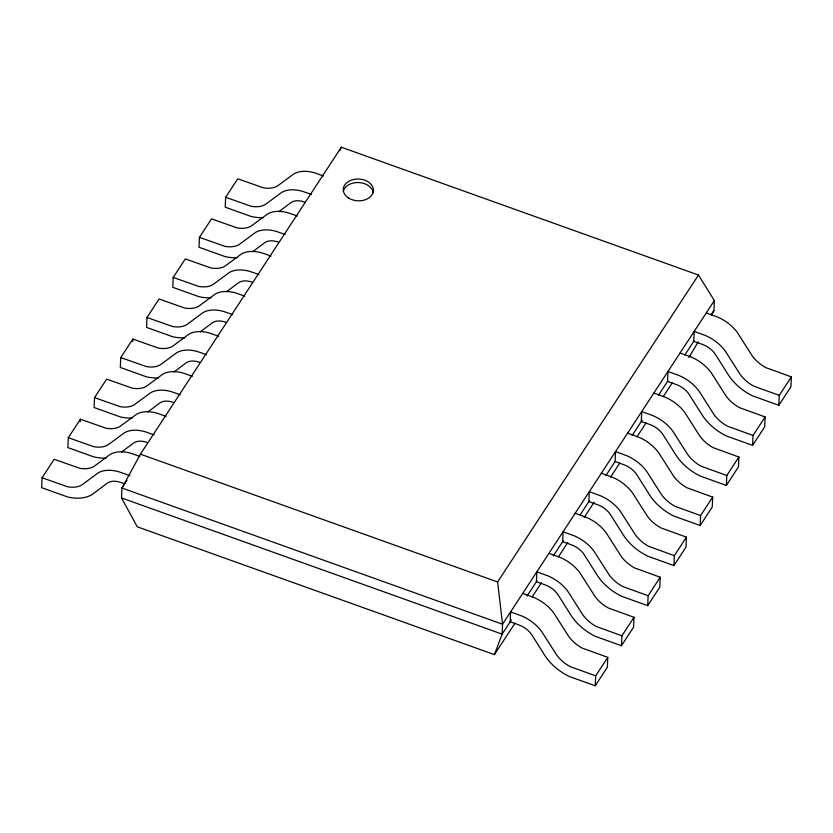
<?xml version="1.0" encoding="UTF-8"?>
<svg xmlns="http://www.w3.org/2000/svg" width="833" height="833" viewBox="0 0 833 833"><rect width="100%" height="100%" fill="white"/><g stroke="black" fill="none" stroke-linecap="round" stroke-linejoin="round"><path stroke-width="1.25" d="M139.902 456.422L131.093 453.329A32.164 20.461 33.2 0 0 110.258 454.381L93.921 466.449A27.062 17.212 33.2 0 1 79.739 468.292L54.187 459.275L42.087 477.767L41.65 487.669L67.598 496.957A41.39 26.333 33.2 0 0 93.411 493.605L107.259 483.202A17.826 11.339 33.2 0 1 120.941 482.515L124.19 483.681M166.121 416.344L157.312 413.262A32.164 20.461 33.2 0 0 136.487 414.303L120.15 426.371A27.062 17.212 33.2 0 1 105.958 428.224L80.405 419.207L68.306 437.7L67.879 447.602L93.827 456.89A41.39 26.333 33.2 0 0 106.083 458.046M80.301 421.685L80.405 419.207M192.35 376.277L183.541 373.194A32.164 20.461 33.2 0 0 162.706 374.236L146.369 386.304A27.062 17.212 33.2 0 1 132.187 388.147L106.634 379.14L94.535 397.633L94.098 407.535L120.046 416.823A41.39 26.333 33.2 0 0 132.312 417.979M218.569 336.209L209.76 333.127A32.164 20.461 33.2 0 0 188.935 334.168L172.598 346.236A27.062 17.212 33.2 0 1 158.405 348.079L132.853 339.062L120.754 357.565L120.327 367.468L146.275 376.755A41.39 26.333 33.2 0 0 158.53 377.911M515.086 623.042L494.427 654.613L137.258 526.8L121.524 497.947L121.951 488.034L140.433 454.172L341.311 147.222L698.481 275.036L714.36 300.588L713.933 310.49L711.601 315.145M132.749 341.54L132.853 339.062M244.798 296.142L235.989 293.049A32.164 20.461 33.2 0 0 215.153 294.101L198.816 306.169A27.062 17.212 33.2 0 1 184.634 308.012L159.082 298.995L146.983 317.488L146.546 327.4L172.493 336.678A41.39 26.333 33.2 0 0 184.759 337.844M271.017 256.064L262.208 252.982A32.164 20.461 33.2 0 0 241.383 254.023L225.045 266.091A27.062 17.212 33.2 0 1 210.853 267.945L185.301 258.928L173.202 277.42L172.775 287.323L198.723 296.61A41.39 26.333 33.2 0 0 210.978 297.766M297.246 215.997L288.437 212.915A32.164 20.461 33.2 0 0 267.601 213.956L251.264 226.024A27.062 17.212 33.2 0 1 237.082 227.867L211.53 218.86L199.431 237.353L198.993 247.255L224.941 256.543A41.39 26.333 33.2 0 0 237.207 257.699M323.464 175.93L314.655 172.847A32.164 20.461 33.2 0 0 293.83 173.889L277.493 185.957A27.062 17.212 33.2 0 1 263.301 187.8L237.749 178.783L225.649 197.286L225.222 207.188L251.17 216.476A41.39 26.333 33.2 0 0 263.426 217.632M595.678 675.865L570.136 666.598A27.062 17.212 33.2 0 1 556.548 654.811L541.752 631.612A32.164 20.461 33.2 0 0 521.656 615.92L510.619 611.901L510.192 621.803L518.834 624.906A17.826 11.339 33.2 0 1 532.037 635.204L544.563 655.04A41.39 26.333 33.2 0 0 569.293 676.49L595.251 685.778L595.678 675.865L607.778 657.372L582.246 648.105A27.062 17.212 33.2 0 1 568.647 636.318L553.851 613.109A32.164 20.461 33.2 0 0 533.755 597.428L522.728 593.408M607.778 657.372L607.351 667.285L595.251 685.778M621.907 635.798L596.366 626.531A27.062 17.212 33.2 0 1 582.767 614.744L567.981 591.534A32.164 20.461 33.2 0 0 547.875 575.842L536.848 571.834L536.41 581.736L545.063 584.828A17.826 11.339 33.2 0 1 558.266 595.137L570.792 614.973A41.39 26.333 33.2 0 0 595.522 636.422L621.47 645.7L621.907 635.798L634.007 617.305L608.465 608.038A27.062 17.212 33.2 0 1 594.877 596.251L580.08 573.042A32.164 20.461 33.2 0 0 559.984 557.35L548.947 553.341M634.007 617.305L633.569 627.207L621.47 645.7M648.126 595.73L622.584 586.463A27.062 17.212 33.2 0 1 608.996 574.676L594.2 551.467A32.164 20.461 33.2 0 0 574.104 535.775L563.066 531.766L562.639 541.669L571.282 544.761A17.826 11.339 33.2 0 1 584.485 555.07L597.011 574.905A41.39 26.333 33.2 0 0 621.741 596.345L647.699 605.633L648.126 595.73L660.225 577.238L634.694 567.971A27.062 17.212 33.2 0 1 621.095 556.184L606.299 532.974A32.164 20.461 33.2 0 0 586.203 517.283L575.176 513.274M660.225 577.238L659.798 587.14L647.699 605.633M674.355 555.663L648.813 546.396A27.062 17.212 33.2 0 1 635.215 534.609L620.429 511.4A32.164 20.461 33.2 0 0 600.322 495.708L589.295 491.689L588.858 501.601L597.511 504.694A17.826 11.339 33.2 0 1 610.714 515.002L623.24 534.838A41.39 26.333 33.2 0 0 647.97 556.277L673.918 565.565L674.355 555.663L686.454 537.17L660.913 527.893A27.062 17.212 33.2 0 1 647.324 516.116L632.528 492.907A32.164 20.461 33.2 0 0 612.432 477.215L601.395 473.196M686.454 537.17L686.017 547.073L673.918 565.565M700.574 515.585L675.032 506.318A27.062 17.212 33.2 0 1 661.444 494.531L646.647 471.332A32.164 20.461 33.2 0 0 626.551 455.641L615.514 451.621L615.087 461.524L623.73 464.627A17.826 11.339 33.2 0 1 636.933 474.925L649.459 494.76A41.39 26.333 33.2 0 0 674.189 516.21L700.147 525.498L700.574 515.585L712.673 497.093L687.142 487.826A27.062 17.212 33.2 0 1 673.543 476.039L658.747 452.84A32.164 20.461 33.2 0 0 638.651 437.148L627.624 433.129M712.673 497.093L712.246 507.005L700.147 525.498M726.803 475.518L701.261 466.251A27.062 17.212 33.2 0 1 687.662 454.464L672.877 431.255A32.164 20.461 33.2 0 0 652.77 415.573L641.743 411.554L641.306 421.456L649.959 424.549A17.826 11.339 33.2 0 1 663.162 434.857L675.688 454.693A41.39 26.333 33.2 0 0 700.418 476.143L726.366 485.42L726.803 475.518L738.902 457.025L713.36 447.758A27.062 17.212 33.2 0 1 699.772 435.971L684.976 412.762A32.164 20.461 33.2 0 0 664.88 397.07L653.843 393.061M738.902 457.025L738.465 466.928L726.366 485.42M753.022 435.451L727.48 426.184A27.062 17.212 33.2 0 1 713.891 414.397L699.095 391.187A32.164 20.461 33.2 0 0 678.999 375.496L667.962 371.487L667.535 381.389L676.177 384.482A17.826 11.339 33.2 0 1 689.38 394.79L701.907 414.626A41.39 26.333 33.2 0 0 726.636 436.065L752.595 445.353L753.022 435.451L765.121 416.958L739.589 407.691A27.062 17.212 33.2 0 1 725.991 395.904L711.195 372.695A32.164 20.461 33.2 0 0 691.098 357.003L680.072 352.994M765.121 416.958L764.694 426.86L752.595 445.353M779.251 395.383L753.709 386.116A27.062 17.212 33.2 0 1 740.11 374.329L725.324 351.12A32.164 20.461 33.2 0 0 705.218 335.428L694.191 331.409L693.754 341.322L702.406 344.414A17.826 11.339 33.2 0 1 715.609 354.723L728.136 374.558A41.39 26.333 33.2 0 0 752.865 395.998L778.813 405.286L779.251 395.383L791.35 376.891L765.808 367.613A27.062 17.212 33.2 0 1 752.22 355.837L737.424 332.627A32.164 20.461 33.2 0 0 717.328 316.936L706.29 312.916M791.35 376.891L790.913 386.793L778.813 405.286M494.427 654.613L502.122 634.132L511.358 620.012M339.802 150.658L341.311 147.222M698.221 341.863L688.891 357.461M126.928 480.433L121.951 488.034L502.549 624.229L502.122 634.132L121.524 497.947M714.36 300.588L502.549 624.229L497.603 581.975L698.481 275.036M526.997 596.126L536.952 580.924M553.299 555.944L563.243 540.732M580.299 514.669L589.545 500.55M605.893 475.57L615.129 461.451M632.195 435.388L642.139 420.186M658.486 395.206L667.733 381.087M684.788 355.025L694.024 340.905M711.09 314.843L713.933 310.49M532.183 596.917L541.44 582.767M558.537 556.652L567.794 542.502M584.183 517.46L594.158 502.226M610.537 477.194L619.794 463.044M636.891 436.919L646.158 422.768M663.255 396.643L672.512 382.493M278.961 211.634L290.821 202.711A17.826 11.339 33.2 0 1 304.514 202.034M252.732 251.701L264.602 242.788A17.826 11.339 33.2 0 1 278.284 242.101M226.514 291.769L238.373 282.856A17.826 11.339 33.2 0 1 252.055 282.168M200.284 331.836L212.155 322.923A17.826 11.339 33.2 0 1 225.837 322.236M174.066 371.903L185.926 362.99A17.826 11.339 33.2 0 1 199.608 362.303M147.837 411.981L159.707 403.068A17.826 11.339 33.2 0 1 173.389 402.381M121.618 452.048L133.478 443.135A17.826 11.339 33.2 0 1 147.16 442.448M311.365 194.422L302.556 191.34A32.164 20.461 33.2 0 0 281.721 192.381L265.383 204.449A27.062 17.212 33.2 0 1 251.202 206.292L225.649 197.286M285.136 234.489L276.327 231.407A32.164 20.461 33.2 0 0 255.502 232.449L239.165 244.517A27.062 17.212 33.2 0 1 224.972 246.36L199.431 237.353M258.917 274.557L250.108 271.475A32.164 20.461 33.2 0 0 229.273 272.526L212.936 284.594A27.062 17.212 33.2 0 1 198.754 286.437L173.202 277.42M232.688 314.635L223.879 311.542A32.164 20.461 33.2 0 0 203.054 312.594L186.717 324.662A27.062 17.212 33.2 0 1 172.525 326.505L146.983 317.488M206.469 354.702L197.66 351.62A32.164 20.461 33.2 0 0 176.825 352.661L160.488 364.729A27.062 17.212 33.2 0 1 146.306 366.572L120.754 357.565M180.24 394.769L171.431 391.687A32.164 20.461 33.2 0 0 150.606 392.728L134.269 404.796A27.062 17.212 33.2 0 1 120.077 406.639L94.535 397.633M154.022 434.836L145.213 431.754A32.164 20.461 33.2 0 0 124.377 432.796L108.04 444.864A27.062 17.212 33.2 0 1 93.858 446.717L68.306 437.7M140.433 454.172L497.603 581.975M130.021 475.705L118.984 471.822A32.164 20.461 33.2 0 0 98.159 472.873L81.821 484.941A27.062 17.212 33.2 0 1 67.629 486.784L42.087 477.767M343.342 191.215A15.088 10.891 2.5 0 1 358.856 182.552A15.088 10.891 2.5 0 1 373.215 192.787M348.652 198.067A15.088 10.891 2.5 0 0 373.205 192.121A15.088 10.891 2.5 0 0 353.192 179.574A15.088 10.891 2.5 0 0 348.652 198.067"/></g></svg>
